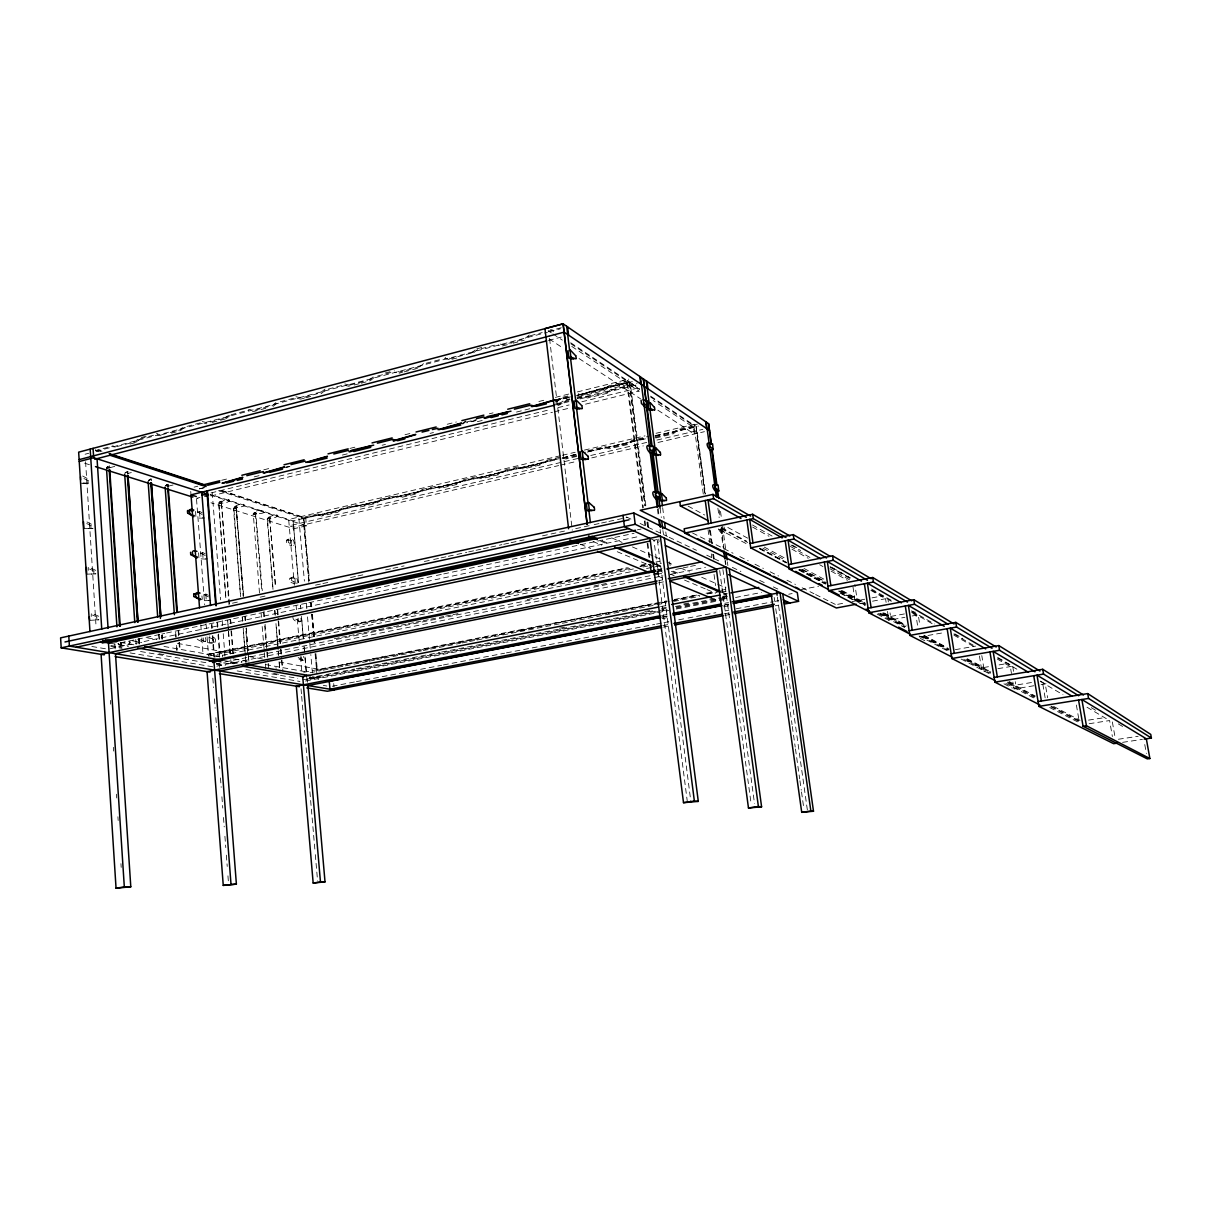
<?xml version="1.0" encoding="UTF-8"?>
<svg xmlns="http://www.w3.org/2000/svg" width="1212" height="1212" viewBox="0 0 1212 1212"><rect width="100%" height="100%" fill="white"/><g stroke="black" fill="none" stroke-linecap="round" stroke-linejoin="round"><path stroke-width="0.75" stroke-dasharray="5 3.75" d="M234.28 663.1L233.658 663.767L242.142 661.964M291.713 540.264C288.941 547.839 296.834 547.46 293.289 539.961C285.411 536.598 283.35 543.779 291.728 545.688M297.046 583.23C300.303 570.246 279.517 581.109 295.016 583.593M259.489 593.016L253.263 513.585C256.277 510.282 256.686 514.615 256.096 513.918C252.354 506.389 276.654 513.009 255.429 513.949L261.762 590.502M241.127 662.267L241.612 661.404M294.986 578.124L295.198 583.608M718.716 529.553C721.655 535.598 727.624 533.947 723.928 526.872M109.883 467.711L107.368 467.953C112.14 468.892 110.459 463.848 106.701 467.332L106.353 468.468L107.989 466.347M255.959 514.115L253.929 514.161L255.883 513.994L262.277 590.638M269.7 518.221L275.366 587.441M127.23 472.18L127.563 473.892L127.215 471.741L128.078 471.65L128.033 473.437M225.796 597.652L218.751 502.692L225.902 597.728M220.963 503.056C228.068 494.132 236.189 503.313 219.417 503.283L221.523 503.238L220.539 503.631L221.478 503.025L228.962 604.576M236.673 507.783C238.234 506.419 234.81 505.086 236.279 507.555C252.475 505.965 240.446 501.132 233.81 507.449L240.552 596.622M243.642 596.168L236.234 507.449L243.097 596.046M253.035 514.676L254.384 512.706M234.946 506.555L233.477 508.464L240.658 596.698M270.352 518.327C269.049 517.812 271.7 516.176 269.109 518.948C283.441 516.63 277.381 511.752 267.413 518.054L273.048 589.88L267.185 519.115L268.519 517.191M203.874 594.88L205.964 594.062L210.464 596.334M200.707 553.369L202.798 552.536L207.297 554.96M197.586 512.237L199.647 511.403L204.146 513.964M298.152 657.54L303.576 660.222L303.409 656.434M291.441 577.73L291.592 580.533L296.819 583.381M202.677 552.52L203.055 558.747L207.585 558.883M253.353 514.706L254.747 512.873M267.488 519.16L268.882 517.357M218.857 503.859L220.296 501.965M233.901 508.585L235.325 506.722M106.868 468.635L108.444 466.544M121.533 643.239C119.049 650.662 143.849 637.451 119.852 643.193C122.488 643.799 122.851 643.542 120.336 643.587L120.867 643.269M207.479 642.39C216.796 646.178 219.069 636.815 209.161 635.982M168.377 486.194L168.665 484.891M233.901 662.994L233.749 663.752M724.579 532.735L720.67 529.386M275.685 667.903L276.594 668.07M533.962 587.608L532.795 588.244L626.574 567.943M609.075 612.681L608 613.242L648.238 604.833M694.431 595.395L670.918 600.894M121.049 643.254L120.836 644.087L121.427 643.33M276.775 514.964L277.427 516.66M221.811 502.965L221.387 501.177L219.736 501.783M262.716 510.449L263.368 512.161M243.385 504.237L244.051 505.98M228.432 499.435L229.113 501.207M167.771 485.997L166.847 486.285C170.468 485.785 167.029 486.542 168.104 484.239M168.559 486.118L173.074 484.997M151.591 480.77L151.136 478.846L148.349 480.467M109.716 467.665L109.247 465.681M150.833 478.876L150.712 480.058M722.443 533.371L721.701 527.235M127.896 473.665L128.411 473.089L127.472 473.044M219.342 503.828L219.993 502.995M234.386 508.57L235.022 507.737M253.823 514.691L254.444 513.873M267.958 519.13L268.579 518.327M124.897 473.074L127.427 471.453M125.048 473.165L126.169 472.104M148.485 480.558L149.576 479.528M148.97 480.679L150 479.71M166.559 484.891L165.332 485.83L166.968 485.088M218.751 502.692L219.902 501.798M137.789 439.35L134.577 441.91L117.549 446.41L112.686 445.168M135.668 442.471L139.774 438.971M182.633 427.503L179.527 430.048L161.938 434.699L156.454 433.487M180.482 430.669L184.663 427.124M228.523 415.383L225.174 418.034M226.326 418.594L230.598 414.989M275.836 402.672L272.23 405.611L253.823 410.474L248.415 409.232M273.018 406.414L278.109 402.323L295.243 397.794L300.334 399.096M325.013 389.052L320.044 393.021L301.182 397.975L296.001 396.718M321.044 393.764L326.043 389.673L343.481 385.068L349.238 386.325M373.129 376.977L369.175 380.068M370.417 380.629L375.205 376.69L393.491 371.857L396.294 372.523M423.533 363.661L419.882 366.63M471.619 352.919L475.18 350.01M473.634 352.753L477.361 349.707L496.556 344.632L499.511 345.299M529.326 335.057L523.902 339.269L503.132 344.723L497.359 343.496M555.399 401.536L560.08 397.9L569.398 395.567M292.88 616.893C292.168 622.18 305.091 625.089 299.925 616.196M197.162 639.072C199.51 641.209 208.479 644.708 205.252 637.497M527.735 588.365L503.525 594.259L298.985 635.936M603.44 613.363L559.065 622.544M200.813 599.804L202.328 599.304L201.571 593.047M205.843 594.047L206.222 600.334L210.767 600.304M555.96 402.414L560.671 398.687L569.519 396.491M587.79 450.743L604.758 446.652L610.06 447.773L627.301 443.759L632.088 440.259L649.102 436.259M197.783 511.934L203.722 515.479M195.874 516.433L195.511 510.237M199.541 511.373L199.904 517.539L204.434 517.857M528.023 336.845L529.25 336.163M201.131 558.868L207.343 559.202M611.09 390.052L637.133 383.189M215.433 641.981L207.631 642.648M286.517 540.173L291.441 540.294M204.086 594.577L210.024 597.728M289.789 578.23L294.713 578.154M288.168 539.673L288.32 542.446L293.622 545.476M516.479 412.065L531.068 408.414M317.998 515.221L342.754 509.434M579.351 394.673L604.197 387.598L629.528 382.583L645.208 505.919M396.233 496.92L421.943 490.905M436.471 487.497L462.681 481.361M477.498 477.892L504.222 471.635M561.989 458.121L576.442 454M233.552 662.858L234.673 663.479L231.977 663.07L234.749 663.54M605.5 447.94L633.588 441.365M166.362 484.891L167.801 484.27M419.7 366.721L399.733 371.993L394.264 370.751M671.978 600.834L699.718 595.395M558.929 404.126L563.928 400.339L569.746 398.854M607.333 392.188L612.605 388.264L631.71 383.522L639.572 388.794M356.646 506.177L381.977 500.253M141.319 437.487L146.364 436.153M385.113 373.038L391.976 371.236M476.937 348.768L484.149 346.859M95.475 449.607L95.536 450.546L111.989 446.198L115.201 447.107M140.244 438.729L156.151 434.547L161.181 435.865M186.966 426.397L201.525 422.549L206.858 423.836M231.098 414.746L246.172 410.762M426.185 363.221L442.577 358.888M530.326 335.724L542.203 332.573M561.292 327.74L548.672 331.073L549.339 336.709M85.082 454.227L88.734 453.258M96.051 451.334L547.476 332.224M549.309 331.74L560.277 328.846M223.387 418.504L207.176 422.761L202.237 421.503M350.056 385.098L367.448 380.523M471.059 353.192L450.803 358.525L445.183 357.298M130.169 444.031L135.199 442.713M171.437 433.169L179.997 430.911M212.024 422.473L225.826 418.837M265.746 408.323L253.02 411.671L247.839 410.323M300.864 399.081L304.227 398.187M305.909 397.748L310.954 396.415M354.404 384.977L359.555 383.613M361.282 383.159L369.887 380.886M399.081 373.205L402.445 372.311M404.126 371.872L419.822 367.751M451.955 359.267L457.378 357.843M502.465 345.965L511.297 343.647M513.07 343.178L524.19 340.254M548.46 340.436L561.262 337.072M110.065 467.635L114.746 466.423M519.069 468.165L546.324 461.787M562.61 458.242L575.124 454.576M128.214 473.377L131.305 472.574M194.087 487.133L197.814 486.194M221.66 480.27L228.992 478.452M263.837 469.801L269.337 468.438M350.01 448.395L357.343 446.577M405.02 434.729L412.368 432.911M447.198 424.261L456.363 421.973M489.375 413.777L493.042 412.868M538.885 401.49L546.218 399.657M555.384 397.385L570.064 393.733M577.397 391.915L628.74 379.159M578.351 394.309L583.805 395.582L604.53 390.461L609.409 386.613L628.104 381.977L627.983 381.038L608.803 385.81L603.5 389.749L584.396 394.461L578.533 393.309M466.378 422.049L476.513 419.534M475.71 420.337L467.362 422.549M570.504 396.869L555.732 399.657M204.237 487.648L197.617 489.284L204.343 487.678M289.365 466.575L285.699 467.484L289.456 466.605M555.308 400.717L569.988 397.082L555.399 400.763M632.346 381.644L577.321 395.263L632.422 381.689M476.149 420.564L466.832 422.821M569.064 397.551L555.535 400.036M576.382 395.748L603.667 388.067L629.528 382.583M254.217 476.861L261.186 475.134M342.36 455.061L347.799 453.712M382.128 445.228L385.477 444.41M430.063 433.381L433.472 432.532M477.361 421.685L482.588 420.397M577.018 397.051L582.851 395.657L588.517 396.824M569.973 399.733C564.156 399.354 561.671 405.808 556.02 405.778M577.018 398.006L582.29 396.688L587.714 397.975L608.485 392.991M555.278 404.05L569.958 400.43M577.291 398.627L635.997 384.128M555.581 404.944L569.125 401.596M580.124 398.884L637.027 384.855M211.024 492.936L550.763 409.459M558.02 407.611L569.125 404.944M581.896 401.748L638.875 387.795M199.935 497.45L196.571 498.283L200.177 499.405M210.918 495.981L552.475 412.262M554.308 411.807L570.837 407.762M585.532 404.157L638.785 391.112M129.366 641.481L129.502 643.587M560.52 455.697L288.668 519.493L294.349 585.245M562.353 455.273L575.215 452.258M584.396 450.091L645.011 435.865M656.025 433.29L694.612 424.23M703.278 494.057L694.006 424.912L697.506 424.094M222.054 490.996L302.864 517.418L317.68 513.949L322.256 515.085L337.163 511.6L341.39 508.404L356.237 504.904L360.903 506.04L376.25 502.465L380.553 499.223L395.688 495.663L400.46 496.784L416.095 493.148L420.473 489.86L435.896 486.239L440.759 487.36L456.712 483.649L461.151 480.331L476.877 476.634L481.861 477.755L498.102 473.968L502.632 470.604L518.675 466.832L523.751 467.953L540.325 464.09L544.93 460.696L561.292 456.848M655.707 437.986L673.069 433.926L677.553 430.472L694.749 426.442L694.643 425.594L676.978 429.745L672.115 433.275L654.707 437.35M655.51 435.487L678.553 430.836M218.524 490.663L302.924 518.206L317.362 514.827L321.604 516.039L337.709 512.282L341.935 509.07L355.828 505.813L360.403 506.98L376.826 503.147L381.113 499.905L395.521 496.511L400.036 497.708L416.67 493.829L421.049 490.557L435.729 487.103L440.259 488.33L457.56 484.285L461.757 481.012L476.71 477.498L481.437 478.695L498.98 474.604L503.253 471.301L518.236 467.771L523.22 468.938L540.946 464.802L545.461 461.408L557.641 458.545M588.623 451.303L604.591 447.561L609.515 448.773L627.967 444.471L632.634 440.986L645.314 438.017M654.919 435.896L696.067 427.018L705.111 494.42M576.23 454.667L293.137 520.933L210.221 494.344M587.259 452.076L646.269 438.396M655.283 436.153L698.46 426.048M308.999 580.442L303.545 518.615L557.217 459.5M645.435 438.85L584.017 452.53M576.685 455.591L566.474 457.969L561.777 456.833M576.791 456.424L565.943 458.954L562.732 458.136M577.851 458.484L289.214 525.781L293.683 527.19L558.641 465.575M590.729 455.485L647.723 442.198M656.919 440.062L702.869 429.351M560.474 465.15L577.033 461.302M591.759 457.878L643.284 445.895M657.995 442.471L704.445 431.669M221.872 490.527L305.742 517.978L306.439 525.811L293.819 528.75L210.979 502.783M232.462 603.182L237.991 601.97M260.141 597.168L265.67 595.971M315.499 585.138L321.044 583.942M322.892 583.533L328.422 582.336M350.571 577.533L356.101 576.321M357.949 575.927L363.494 574.715M385.628 569.913L391.173 568.716M393.021 568.307L404.081 565.898M424.382 561.489L431.775 559.899M433.623 559.49L439.153 558.293M441.001 557.884L446.531 556.687M448.379 556.293L466.832 552.278M468.68 551.884L474.21 550.672M476.058 550.278L481.603 549.066M483.452 548.672L488.981 547.476M490.83 547.067L501.904 544.658M503.753 544.264L509.282 543.067M511.131 542.658L524.054 539.855M542.506 535.84L564.64 531.038M575.715 528.629L592.335 525.023M594.183 524.629L599.713 523.417M601.561 523.023L607.091 521.811M608.939 521.418L627.392 517.403M637.391 529.826L641.087 529.038M120.397 642.875L164.741 633.406M166.589 633.012L207.237 624.347M209.085 623.953L214.63 622.771M216.478 622.377L257.126 613.711M258.974 613.317L299.622 604.652M301.47 604.258L307.015 603.076M308.863 602.682L342.132 595.592M343.981 595.198L349.51 594.016M351.359 593.622L356.904 592.426M358.752 592.032L392.021 584.942M393.87 584.548L399.415 583.366M401.248 582.972L434.517 575.882M436.365 575.488L441.91 574.306M443.759 573.912L634.073 533.325M109.822 648.799L639.8 536.28M657.404 539.507L653.935 540.234L687.492 803.011M206.797 654.419L628.255 567.716M641.193 565.05L646.738 563.898M655.98 562.004L659.676 561.247M208.343 654.374L222.099 651.541L222.614 656.874M208.449 654.389L222.205 651.556M639.981 566.216L650.465 564.065M261.686 643.936L219.387 652.662L298.834 635.755M640.163 566.398L650.799 564.216M208.479 656.131L635.588 568.519M642.981 567.004L661.404 563.186M213.918 657.101L637.27 570.428M646.511 568.534L661.298 565.504M656.98 569.837L662.54 568.701M658.283 570.019L661.691 569.322M656.722 571.125L662.282 569.988M656.843 572.094L662.888 570.897M334.285 638.769L339.86 637.633M341.708 637.27L347.268 636.133M349.132 635.755L354.692 634.618M356.555 634.24L362.115 633.118M363.979 632.74L369.539 631.603M371.402 631.225L376.962 630.104M378.826 629.725L384.386 628.589M386.234 628.21L391.809 627.089M393.658 626.71L399.233 625.574M401.081 625.195L406.656 624.074M408.505 623.695L414.08 622.559M415.928 622.18L421.488 621.044M423.352 620.68L428.912 619.544M430.775 619.165L443.759 616.529M445.622 616.15L451.182 615.014M453.046 614.635L458.606 613.514M527.265 599.561L532.825 598.425M594.062 585.987L599.622 584.851M601.47 584.487L607.045 583.351M653.435 573.927L662.706 572.034M675.69 569.398L681.265 568.276M683.113 567.898L688.689 566.761M690.537 566.383L696.112 565.246M653.919 574.518L662.388 572.791M216.297 663.752L654.889 574.761M656.737 574.382L662.297 573.261M216.857 666.13L662.934 575.882M670.327 574.382L705.49 567.277M658.98 580.593L662.676 579.851M658.616 582.836L664.176 581.73M303.576 660.222L301.667 660.388L296.395 657.752M303.757 672.312L667.1 600.91M674.508 599.455L696.748 595.077M706.02 593.259L711.58 592.168M720.852 590.35L726.412 589.244M351.056 663.222L316.923 670.387L315.605 655.404M559.065 622.362L521.402 630.407M667.206 601.622L559.232 622.513M707.293 593.744L717.883 591.668M316.923 670.387L351.541 663.146M521.751 630.346L559.232 622.332M659.449 603.318L648.178 605.03M661.176 602.985L669.797 601.288M707.429 593.91L718.171 591.789M310.105 672.736L321.225 670.554M323.089 670.191L328.649 669.1M330.512 668.736L336.072 667.645M337.921 667.282L343.496 666.191M345.344 665.827L367.6 661.464M369.463 661.101L375.023 660.01M376.887 659.646L382.447 658.555M384.295 658.192L421.397 650.905M423.261 650.541L428.821 649.45M430.669 649.087L460.363 643.269M462.211 642.905L467.771 641.815M469.635 641.451L475.195 640.36M477.043 639.997L560.52 623.635M562.383 623.271L655.131 605.076M656.98 604.712L666.252 602.894M673.675 601.44L699.642 596.349M720.807 592.198L727.715 590.835M660.525 606.651L666.085 605.561M723.564 594.334L727.261 593.607M559.429 628.195L564.989 627.104M644.723 611.545L650.283 610.469M661.419 608.288L666.979 607.212M683.659 603.955L689.234 602.864M722.61 596.349L726.321 595.637M309.363 677.826L315.453 676.629M317.317 676.281L354.419 669.039M356.283 668.676L393.385 661.449M395.248 661.085L439.774 652.404M441.622 652.041L655.01 610.454M662.434 609.015L666.145 608.288M675.417 606.485L719.958 597.804M721.807 597.44L727.367 596.349M722.655 597.637L728.018 596.592M306.878 679.129L667.039 609M676.326 607.197L726.458 597.44M667.161 609.878L306.954 679.932L304.848 655.616L306.666 676.205M676.447 608.076L726.942 598.243M723.261 598.986L726.821 598.289M305.5 681.068L668.827 610.469M676.235 609.03L726.291 599.304M735.548 597.501L761.5 592.456M661.661 615.499L667.236 614.423M724.776 603.288L728.488 602.576M800.602 589.683L818.645 586.199M661.691 617.014L667.267 615.938M724.821 604.818L728.548 604.106M662.54 617.09L668.115 616.014M723.806 605.273L729.382 604.197M662.04 618.65L667.963 617.499M723.7 606.757L729.276 605.682M788.724 594.228L792.148 593.562M332.3 686.25L354.54 681.977M356.389 681.629L410.126 671.327M411.974 670.963L441.622 665.282M443.471 664.933L473.119 659.252M474.968 658.889L504.616 653.207M506.464 652.844L654.677 624.422M656.525 624.074L662.085 622.998M663.949 622.65L669.509 621.589M678.765 619.802L686.174 618.393M688.022 618.029L715.822 612.696M725.079 610.924L728.791 610.212M736.199 608.788L773.256 601.682M775.104 601.334L778.816 600.622M662.797 625.589L670.221 624.165M724.14 613.863L729.73 612.802M663.494 627.119L669.069 626.043M724.867 615.408L730.442 614.332M775.089 605.818L778.801 605.106M393.582 617.075L632.482 567.958M837.689 604.318L844.916 602.955M852.142 601.591L864.792 599.213M872.019 597.849L882.866 595.804M859.869 603.561L865.292 602.546M872.534 601.197L887.805 598.319L888.351 601.955M904.41 613.923L888.335 616.878L881.669 613.348M911.56 612.621L915.136 611.954M877.2 614.151L888.851 620.256L904.94 617.302M912.091 615.999L918.257 614.863L919.969 625.877M919.363 637.012L944.769 632.482M955.374 649.647L975.615 646.117M988.477 666.706L981.387 667.903L964.722 659.131M999.127 664.903L1008.005 663.388M983.72 671.084L990.825 669.872M997.931 668.676L1012.141 666.282M1031.473 682.523L1013.444 685.492L1006.824 682.008M1033.866 685.75L1014.035 688.992L1012.884 682.053M1041.078 684.568L1046.486 683.674M261.853 644.133L393.476 616.863M521.736 630.179L478.967 638.739M1088.527 720.125L1105.253 717.519M1089.149 723.715L1109.601 720.549L1112.374 736.517M391.385 655.313L351.162 663.373M1118.388 739.259L1138.159 736.29M1122.615 742.35L1142.401 739.381M356.389 662.797L478.937 638.557M521.387 630.225L391.461 655.48M286.35 466.984L289.91 466.62M302.106 660.373L301.455 656.783M213.706 639.391L207.191 636.603M203.828 641.799L203.161 637.876M118.655 644.284L118.049 643.617L120.276 645.254M97.096 616.923L90.718 614.363M94.172 571.049L87.809 568.292M91.264 525.629L86.385 523.433M88.4 480.679L83.522 478.346M89.673 620.377L98.884 619.771L96.763 619.983M204.464 600.682L210.509 600.546M349.677 385.143L344.541 383.886M86.764 574.17L95.945 573.821L88.824 574.261M83.886 528.462L93.036 528.356L85.931 528.614M204.192 518.251L198.435 518.039M81.022 483.209L88.718 483.709L83.083 483.421M83.128 482.921L90.158 483.346M205.267 641.633L199.132 638.875M300.137 621.635L294.774 618.605M91.854 646.481L106.186 648.89M130.123 652.92L213.16 666.873M237.158 670.918L299.94 681.477M323.286 685.401L326.876 686.007M110.837 645.496L121.942 647.39M158.969 653.753L164.529 654.692M216.342 663.585L225.583 665.176M273.624 673.417L279.169 674.372M110.837 646.435L122.109 648.359M140.516 651.511L207.57 662.964M216.403 664.464L222.447 665.494M245.975 669.524L297.758 678.356M302.47 679.174L309.893 680.432M198.904 557.747L198.526 551.415M110.065 643.224L128.457 646.405M223.553 662.888L231.022 664.191M309.333 677.75L318.65 679.371M120.336 642.436L135.244 645.042M222.887 660.419L237.81 663.04M316.105 676.781L319.832 677.432L319.407 672.569M317.256 677.932L312.802 677.16L310.817 654.556M132.562 640.845L141.804 642.496M163.984 646.45L219.523 656.359M234.28 658.995L247.203 661.313M265.655 664.6L306.257 671.842M147.622 637.891L156.939 639.603M177.422 643.36L233.174 653.571M262.428 658.934L247.809 656.253L245.672 627.952M278.896 661.949L319.12 669.312M444.395 358.404L450.152 359.752M236.022 507.707L243.567 596.062M269.594 518.312L275.881 587.578M209.646 642.451L208.873 636.345M84.658 463.211L90.067 464.908M210.04 494.966L306.439 525.811M95.536 450.546L99.096 451.697M98.43 450.106L102.005 451.273M97.263 450.182L100.823 451.349M580.351 544.264L590.683 548.506M657.934 576.17L663.1 578.291M711.383 598.137L716.55 600.273M593.107 541.537L601.728 545.173M617.241 551.718L662.131 570.655M670.751 574.291L674.205 575.745M684.553 580.109L705.263 588.85M706.975 589.577L715.61 593.213M600.652 541.113L607.682 544.112M655.874 564.686L662.919 567.686M671.418 571.322L678.417 574.306M723.473 593.532L726.988 595.031M118.412 644.632L121.836 645.193L121.367 643.178M602.243 540.794L609.151 543.749M655.753 563.701L662.646 566.655M673.024 571.094L679.977 574.064M721.61 591.895L726.821 594.122M611.757 537.886L622.104 542.415M632.452 546.945L653.147 556.005M654.874 556.762L660.055 559.02M667.024 562.08L673.948 565.11M680.886 568.14L689.567 571.943M701.703 577.26L725.973 587.881M98.672 616.272L91.354 613.014L91.203 616.514M649.874 538.355L658.555 542.37M626.437 516.948L631.558 519.387M640.103 523.463L667.433 536.477M669.145 537.295L696.476 550.309M706.732 555.187L718.686 560.883M732.351 567.383L740.896 571.458M759.682 580.396L766.514 583.654M773.347 586.911L778.468 589.35M95.733 570.367L88.309 566.852L88.279 570.322M692.582 533.007L733.048 553.248M739.79 556.611L748.213 560.823M754.955 564.201L763.393 568.413M770.135 571.791L778.558 576.003M786.982 580.215L795.42 584.426M802.162 587.805L813.964 593.698M815.646 594.547L829.129 601.288M830.826 602.137L835.871 604.667M87.006 521.948L92.824 524.932M1003.945 683.81L1012.353 688.128M1049.728 707.55L1079.695 722.958M1005.808 683.477L1034.184 698.203M1050.865 706.854L1079.241 721.564L1075.908 702.263M920.347 638.421L925.362 641.027M961.146 659.055L991.113 674.69M1007.763 683.386L1034.412 697.294M1051.243 706.187L1080.892 721.655M1007.263 682.098L1035.381 696.87M1053.576 706.414L1080.043 720.307M919.09 635.982L948.89 651.617M963.782 659.434L990.265 673.327M965.873 659.389L990.658 672.478M1008.823 682.068L1035.26 696.006M718.368 528.947L748.38 544.764M840.067 593.122L855.081 601.046L852.672 584.881M878.064 613.499L904.728 627.528M921.393 636.315L948.057 650.359M923.923 636.421L948.996 649.693M967.373 659.434L990.765 671.827M1009.157 681.553L1015.838 685.098L1015.262 681.659M841.264 593.229L864.641 605.591M879.685 613.53L904.743 626.786M923.12 636.497L948.178 649.738M721.746 527.902L746.562 541.113M759.803 548.157L786.285 562.247M799.526 569.292L826.008 583.381M882.684 613.817L905.879 626.149M924.105 635.83L948.951 649.026M967.176 658.707L983.735 667.509L981.796 655.601M760.106 548.778L786.755 562.929M800.072 570.004L825.054 583.275M840.037 591.229L865.02 604.5M721.125 528.356L747.683 542.461M759.318 548.627L785.891 562.732M799.162 569.776L825.736 583.881M839.022 590.926L857.293 600.622L854.869 584.472M798.602 569.898L825.327 584.063M838.674 591.138L865.398 605.288M880.427 613.257L905.485 626.528M801.465 569.337L826.387 582.639M841.34 590.623L864.611 603.046M882.897 612.802L906.167 625.225M840.825 590.911L865.747 604.182M884.033 613.923L905.637 625.422M923.923 635.164L947.178 647.556M762.909 548.203L784.467 559.732M802.708 569.488L824.266 581.002M842.491 590.759L865.716 603.167M883.957 612.924L890.578 616.469L890.032 612.848M200.844 553.187L206.858 556.414M688.083 506.101L704.642 515.009M727.821 527.478L747.698 538.158M764.257 547.067L784.134 557.762M803.995 568.443L823.872 579.139M82.689 476.013L89.946 479.952M752.667 527.114L769.014 536.28M791.906 549.142L808.252 558.308M819.691 564.731L822.963 566.58M831.144 571.155L847.491 580.336M752.5 524.993L772.256 536.158M790.375 546.4L810.146 557.55M829.902 568.716L849.657 579.881M790.921 544.991L800.708 550.551M830.084 567.231L849.657 578.351M870.867 590.411L885.563 598.743L886.108 602.379M832.599 567.792L850.582 578.033M871.837 590.138L891.456 601.319M912.712 613.423L915.984 615.287L917.984 628.119M792.512 545.188L799.041 548.915M830.068 566.565L849.657 577.715M871.549 589.032L892.986 601.273M912.591 612.484L933.831 624.635M911.591 610.878L934.391 623.968M953.92 635.179L975.084 647.329M911.742 611.136L918.257 614.863M953.768 633.967L976.387 647.011M997.385 659.131L1010.323 666.585L1011.459 673.463M954.798 633.8L962.889 638.482M997.431 657.904L1020.125 671.084M998.021 657.646L1012.702 666.191L1013.55 671.342M1040.229 681.371L1062.939 694.673M1040.426 681.038L1045.244 683.871L1047.607 697.779M1086.967 707.202L1109.556 720.564M1091.27 707.672L1097.648 711.489M1118.328 723.897L1124.706 727.73M549.157 338.981L563.307 348.238M579.033 358.54L640.497 398.793M657.904 410.201L694.294 434.032L693.385 427.245L653.177 400.521M548.188 330.755L551.324 332.845M552.899 333.891L562.338 340.148M571.776 346.42L639.269 391.279M696.067 427.018L704.808 494.254M570.822 343.753L628.104 381.977M639.694 389.703L631.71 383.522M650.708 397.051L694.749 426.442M694.006 424.912L696.445 426.548L705.445 493.572M550.581 329.3L553.672 331.376M570.7 342.754L627.983 381.038M650.586 396.142L694.643 425.594M167.938 485.936L167.665 485.512M269.852 518.16L269.67 517.766M236.052 507.161L236.295 507.54M118.064 643.799L118.579 644.799M255.535 513.297L256.399 513.6L255.459 512.812M298.5 621.832L298.122 618.256M1144.764 744.562L1146.37 753.516M1112.358 721.943L1114.858 736.138M1042.835 684.28L1045.183 698.157M979.447 656.01L981.947 671.372M887.502 611.439L888.851 620.256M777.392 597.046L807.616 811.782M774.195 597.455L774.726 601.197M775.771 608.682L778.407 627.392M778.665 629.255L781.558 649.829M781.816 651.692L786.027 681.629M786.285 683.492L787.603 692.855M787.861 694.718L792.057 724.64M792.33 726.518L795.208 747.092M795.481 748.955L799.678 778.892M799.935 780.755L801.253 790.103M801.511 791.981L803.874 808.813M720.519 511.403L721.534 518.872M722.549 526.341L725.852 550.596M727.367 561.792L727.882 565.534M717.898 508.207L719.155 517.585M720.685 528.811L723.216 547.551M724.988 560.656L725.503 564.398M722.913 569.519L754.531 803.647M719.701 570.564L751.213 804.51M710.444 530.795L712.202 543.824M713.686 555.005L714.186 558.717M709.884 530.008L711.641 543.112M713.156 554.338L713.898 559.959M709.581 529.841L711.338 542.961M712.853 554.202L713.353 557.944M708.035 529.553L709.777 542.628M711.277 553.839L711.777 557.581M714.035 574.397L715.534 585.608M662.661 507.692L664.1 518.872M665.797 531.932L666.267 535.659M669.645 561.762L670.13 565.489M660.116 508.131L661.313 517.479M662.888 530.538L663.494 534.325M657.449 509.07L658.404 516.509M660.085 529.538L660.555 533.265M658.752 539.082L659.086 541.673M657.389 540.234L690.916 802.026M645.829 505.419L630.149 382.219L627.18 380.235L643.36 507.676M647.965 522.22L648.693 527.826M647.238 521.978L647.95 527.599M629.164 382.341L644.845 505.737M646.981 522.569L647.466 526.311M645.026 520.796L645.738 526.432M647.89 543.294L648.829 550.793M649.071 552.672L649.783 558.293M650.738 565.792L651.45 571.413M626.816 383.007L642.678 507.995M644.329 521.054L644.814 524.796M647.178 543.446L649.071 558.368M649.98 565.519L650.768 571.746M719.216 509.979L720.14 517.479M721.292 526.856L724.049 549.354M725.443 560.611L725.897 564.368M549.566 338.587L572.276 530.22M658.222 508.525L659.086 516.039M333.709 683.553L333.997 686.734M304 518.751L309.439 580.563M311.423 603.046L311.757 606.788M312.408 614.287L314.893 642.375M315.877 653.616L317.362 670.478M310.984 602.94L311.302 606.682M311.969 614.181L314.453 642.284M308.833 582.321L303.227 518.569L298.788 517.13L304.394 581.139M310.651 602.94L310.984 606.682M311.635 614.181L314.12 642.315M315.105 653.556L316.923 674.175M302.864 517.418L302.924 518.206M306.363 603.727L306.863 609.378M307.53 616.908L309.666 641.39M309.833 643.269L310.651 652.677M304.06 646.269L304.712 653.753L304.03 646.269M307.378 679.023L307.666 682.295M296.137 605.909L296.47 609.666M297.273 619.059L299.546 645.36M300.515 656.631L301.818 671.66M301.03 688.81L301.515 694.461M301.682 696.355L302.97 711.429M303.136 713.307L304.439 728.382M304.591 730.275L308.984 781.149M309.136 783.043L315.15 852.763M315.317 854.642L317.589 881.033M277.715 609.863L278.563 619.287M278.654 621.044L280.911 647.253M281.002 649.026L281.866 658.434M281.957 660.222L282.957 671.493M277.26 609.833L278.048 619.165M278.199 621.029L280.396 647.147M280.563 649.011L281.351 658.343M281.502 660.207L282.123 667.676M274.851 610.469L275.169 614.196M278.139 649.617L275.957 623.513L278.048 649.556M278.305 651.48L278.608 655.207M279.245 662.661L280.017 671.978M274.776 610.393L275.23 615.984M278.215 651.42L278.518 655.147M279.154 662.6L279.624 668.191M263.989 611.166L264.443 616.756M265.064 624.225L267.216 650.344M267.307 652.132L268.155 661.555M268.231 663.328L268.761 669.009M263.61 612.908L263.913 616.635M264.686 625.983L266.701 650.253M266.852 652.117L267.625 661.449M261.095 613.469L261.489 617.272M262.171 626.528L264.261 650.844M264.322 652.647L265.186 662.04M265.337 663.903L265.792 669.509M245.612 620.559L245.309 616.817L245.536 620.468M246.218 628.074L248.324 654.344M248.475 656.222L249.081 663.721M246.142 627.967L249.005 663.631M244.763 616.696L245.066 620.453M242.309 617.332L242.612 621.089M242.203 617.272L242.506 621.014M221.432 503.101L229.522 604.712M230.628 619.635L231.007 623.498M231.507 630.907L233.371 653.556M230.144 619.62L230.447 623.377M231.037 630.891L233.249 659.101M228.553 631.528L230.628 657.828M230.765 659.707L231.068 663.464L230.659 659.646M228.447 631.467L230.522 657.768M212.236 492.572L220.584 599.819M222.205 620.514L222.644 626.165M223.22 633.679L224.977 656.268M217.584 622.65L217.887 626.407M218.463 633.937L219.917 652.753M217.054 622.544L217.524 627.331M218.008 634.785L219.736 657.222M219.387 663.918L219.66 667.448M213.357 639.663L213.539 641.981M211.948 624.347L212.236 628.104M212.812 635.618L214.388 656.283M211.433 624.725L211.721 628.467M212.297 635.982L213.873 656.631M212.842 678.159L213.57 687.568M214.418 698.854L215.145 708.278M215.857 717.686L216.584 727.109M217.448 738.396L218.16 747.819M218.887 757.227L219.751 768.514M220.463 777.937L221.19 787.346M221.902 796.769L222.766 808.056M223.478 817.464L224.205 826.887M224.917 836.295L225.78 847.597M226.356 855.127L227.22 866.428M227.947 875.837L228.371 881.488M196.526 499.162L204.676 604.773M205.995 623.604L206.54 629.286M207.055 636.785L208.555 655.677M190.738 491.436L190.996 494.86M200.813 624.816L201.237 630.437M201.798 637.921L203.071 654.798M178.679 630.922L179.058 634.785M179.497 642.193L180.149 649.799M178.164 630.907L178.846 640.3M178.982 642.178L179.527 649.693M176.028 637.209L175.619 631.573L175.907 637.133M176.982 650.344L176.573 644.708L176.861 650.283M162.12 633.618L162.514 639.269M162.135 635.391L162.408 639.163M161.62 635.376L161.878 639.148M158.908 634.179L159.302 639.815M158.787 634.103L159.181 639.754M139.198 638.921L139.577 644.557M139.077 638.83L139.456 644.466M138.532 638.815L138.925 644.451M135.789 639.421L136.305 646.935M114.852 644.057L115.17 648.875M110.398 700.415L110.64 704.172M113.428 747.319L113.67 751.076M116.473 794.224L116.716 797.981M117.928 816.736L118.17 820.494M120.958 863.641L121.2 867.383M88.022 480.982L88.173 483.452M90.885 525.917L91.051 528.417M93.794 571.337L93.945 573.867M96.718 617.226L96.884 619.771M85.567 461.742L96.096 627.18M270.018 518.418L268.079 518.63L270.079 518.584M236.537 507.979L234.477 508.025L236.461 507.858M298.485 582.654L293.092 520.918L298.5 582.669M300.788 608.848L300.455 605.106L300.773 608.848M303.394 638.785L301.44 616.332L303.379 638.785M245.324 654.844L243.218 628.589L245.218 654.783M246.218 666.1L245.46 656.722L246.127 666.039M228.401 629.649L227.674 620.256L228.31 629.589"/><path stroke-width="1.5" d="M570.913 357.328L570.049 350.147M576.973 407.611L576.109 400.354M583.123 458.484L582.23 451.137M589.335 509.964L588.441 502.525M650.556 409.065L649.723 402.596M656.404 454.379L655.571 447.834M662.328 500.162L661.479 493.557M641.087 400.202L641.436 403.52L645.92 407.656M647.95 407.368L647.329 400.702L643.042 399.869M648.147 407.262L643.42 402.854M653.813 452.849L653.192 446.122L648.92 445.562M654.01 452.743L649.299 448.591M718.716 491.057L718.095 485.012L714.61 484.664M713.095 449.682L712.611 443.895L708.99 443.122M659.737 498.799L659.116 492.027L654.844 491.754M659.949 498.708L655.237 494.799M83.507 521.796L83.855 528.447M713.292 449.591L709.353 445.834M718.913 490.966L714.989 487.406M586.35 502.874L587.214 510.752L592.077 510.676M462.696 423.7L465.499 421.458M574.049 400.778L574.882 408.459L579.775 409.095M246.793 475.68L263.428 471.559M568.004 350.601L568.822 358.207L573.73 359.191M86.385 567.458L86.673 574.124M187.648 510.494L193.39 510.767M187.86 513.206L193.844 516.66M190.966 554.732L196.965 557.99M89.718 620.256L89.264 617.014M575.518 355.586L570.397 350.132M575.912 358.843L571.261 357.298M222.008 483.164L242.658 477.24M305.742 462.423L327.407 456.242M306.909 462.408L327.361 456.56M193.905 593.895L198.192 593.774M194.102 596.652L200.116 599.713M348.95 451.728L352.237 450.046L373.72 445.137M581.578 405.49L576.457 400.324M581.972 408.792L577.336 407.58M393.067 440.804L415.534 434.366M439.305 429.639L461.302 423.382M484.179 418.246L487.921 416.413L510.994 411.171M654.162 407.156L650.223 402.611M654.541 410.095L650.874 409.035M531.235 406.596L555.172 399.748M532.416 406.596L554.96 400.127M587.699 455.97L582.593 451.106M588.108 459.303L583.487 458.454M659.995 452.167L655.889 447.819M660.388 455.136L656.737 454.348M593.895 507.04L588.805 502.495M594.304 510.419L589.699 509.919M665.888 497.632L661.797 493.526M666.282 500.632L662.646 500.132M349.859 451.818L371.054 445.743M438.017 429.669L461.424 423.033M222.781 483.285L242.658 477.558M263.186 472.968L284.593 466.847M264.216 473.028L284.578 467.165M393.794 440.941L415.701 434.684M484.891 418.398L507.904 411.838M711.383 444.213L708.596 423.685L563.05 323.801L544.945 328.603L568.595 528.75M79.128 459.651L564.141 332.149L709.52 430.487M79.25 461.514L93.672 457.727L208.161 494.36M94.703 459.272L546.627 340.905M201.48 485.285L219.826 480.74M241.824 475.271L260.171 470.71M284.002 464.787L304.167 459.787M328.013 453.864L348.177 448.849M372.023 442.925L392.188 437.926M416.034 432.002L436.199 426.988M461.863 420.609L483.876 415.14M507.707 409.232L529.72 403.763M207.646 485.285L219.826 482.27M290.956 464.62L305.227 461.09M333.8 454L348.389 450.379M377.386 443.198L392.461 439.456M422.079 432.108L428.912 430.411M432.336 429.563L437.986 428.275M476.483 418.61L483.997 416.867M514.403 409.217L530.674 405.187L536.204 406.384L546.476 403.854M226.599 482.997L233.689 481.24M237.234 480.376L242.536 479.058M269.928 472.286L282.578 469.15M327.104 458.136L310.014 462.257M353.768 451.531L370.736 447.349M397.96 440.607L404.899 438.895M460.818 425.048L442.607 429.442M491.057 417.579L498.299 415.777M501.904 414.883L507.328 413.55M554.429 405.232L190.996 494.86L196.344 496.541M201.843 495.193L207.464 493.86M204.889 496.178L208.358 495.39M750.637 516.13L713.035 494.39L640.209 510.282L689.173 534.522M784.391 604.046L798.557 601.349L797.299 592.577L633.785 512.979L60.6 637.86L61.191 647.844L104.277 654.874M679.811 501.647L680.356 505.904L713.61 498.677L746.289 517.357M64.993 641.966L629.104 519.797M61.191 647.844L635.209 524.296L798.557 601.349M76.204 647.208L628.801 528.629M573.609 541.491L592.183 537.507M102.217 643.027L593.062 537.886M635.542 530.22L108.474 642.951L124.321 886.942L116.049 888.199L101.081 654.344L660.328 536.143L694.37 801.041L698.294 801.39L664.343 538.037M789.845 535.977L752.667 514.282L684.159 528.796L684.719 533.083L836.371 607.985L856.263 604.243M684.719 533.083L753.273 518.615L785.967 537.477M650.238 541.006L115.488 653.707L130.79 886.79L116.049 888.199M750.107 543.476L793.254 534.598L830.356 556.459M746.865 519.978L750.713 547.839L793.89 539.007L826.523 558.005M209.161 661.161L655.131 570.216M654.859 570.716L651.45 571.413L654.389 572.625M212.645 661.57L655.874 571.2M666.964 568.943L702.112 561.777M212.464 662.51L215.903 661.813M218.266 661.328L221.978 660.57M657.131 580.972L207.055 671.63L223.25 885.396L236.385 884.109L219.933 670.993L656.768 583.214M668.236 578.73L725.973 567.11L758.394 806.525L761.59 806.798L729.245 568.655M669.721 580.609L715.989 571.307M788.588 564.595L832.568 555.823L871.201 578.745M785.194 540.779L789.209 569.004L833.22 560.292L867.459 580.321M658.677 607.015L302.712 676.614L320.468 881.988L325.013 881.866L307.939 685.568L660.692 617.453M671.645 604.485L719.852 595.062M730.972 592.88L758.788 587.441M659.813 615.863L296.319 686.189L313.166 883.033L325.013 881.866M672.796 613.348L721.064 604.015M732.199 601.849L780.028 592.607L810.858 811.01L813.494 811.237L782.755 593.88M659.828 617.378L329.27 681.22L329.982 689.204L660.934 625.953M672.827 614.863L721.11 605.53M735.972 602.667L771.256 595.85M673.69 614.938L721.958 605.621M733.093 603.47L772.089 595.94M827.887 586.169L872.746 577.518L911.727 600.819M824.357 562.05L828.553 590.653L873.428 582.033L907.5 602.106M673.948 623.453L722.291 614.211M733.442 612.09L774.347 604.273M783.634 602.485L787.361 601.773M661.631 627.468L327.346 691.249L306.863 687.901M674.645 624.983L723.003 615.757M734.169 613.62L773.226 606.182M868.065 608.227L913.818 599.698L954.071 623.983M864.383 583.775L868.762 612.772L914.53 604.273L948.299 624.332M909.151 630.77L955.813 622.377L996.188 647.026M905.303 605.985L909.864 635.376L956.571 627.028L992.037 648.284M951.162 653.844L998.779 645.572L1039.926 671.054M947.148 628.71L951.905 658.51L999.552 650.283L1034.972 671.781M994.128 677.432L1042.729 669.297L1083.483 695.021M989.946 651.935L994.9 682.159L1043.547 674.084L1078.695 695.764M1038.078 701.566L1087.709 693.597L1150.749 734.396L1151.4 738.047L1144.204 739.123M1033.73 675.705L1038.896 706.369L1088.558 698.445L1151.4 738.047M1078.544 700.036L1083.073 726.261L1086.422 725.746L1149.87 758.53L1146.325 738.805L1081.877 699.506L1086.422 725.746M623.029 515.327L624.422 526.614L650.026 538.431L683.507 802.677L694.37 801.041M698.294 801.39L683.507 802.677M1117.222 743.153L1113.631 743.683L1038.896 706.369M223.25 885.396L236.385 884.109M716.383 569.034L748.471 807.98L758.394 806.525M761.59 806.798L748.471 807.98M1149.87 758.53L1147.34 758.894L1083.073 726.261M313.166 883.033L320.468 881.988M728.533 574.639L771.196 594.319L801.723 812.328L810.858 811.01M813.494 811.237L801.723 812.328M200.101 593.122C192.905 590.244 195.041 599.728 200.541 598.758M124.321 886.942L130.79 886.79M196.95 551.384C189.602 548.021 192.041 557.959 197.374 556.959M193.814 510.04C186.512 506.661 188.951 516.312 194.238 515.57M115.17 656.646L210.085 672.13M219.387 673.645L299.425 686.689M334.285 689.916L69.402 646.087L68.796 636.073M100.49 641.557L109.822 643.178M137.789 648.026L214.236 661.282M242.203 666.13L303.742 676.781M326.104 680.659L329.846 681.311M105.444 639.815L116.61 641.784M144.561 646.678L220.932 660.085M247.127 664.676L310.514 675.796M102.475 640.451L108.928 641.587M214.675 660.04L220.023 660.964M392.946 439.441L397.475 440.607M95.475 466.605L192.859 497.117M109.792 455.182L205.979 486.573M109.156 453.621L205.707 485.224M109.731 454.258L205.904 485.709M569.913 539.976L578.624 543.552M597.561 551.339L649.238 572.594M669.994 581.124L711.383 598.137M659.555 493.875L660.388 500.874L664.252 500.859M588.577 535.962L597.319 539.704M614.454 547.006L654.283 564.004M683.568 576.503L720.049 592.077M580.154 451.515L581.002 459.303L585.896 459.59M591.895 536.355L597.077 538.567M617.772 547.445L654.025 562.959M685.174 576.291L719.883 591.153M665.388 545.506L716.58 569.125M783.134 599.834L789.966 602.985M653.662 448.182L654.48 455.106L658.374 455.394M697.612 538.704L770.211 574.639M773.589 576.321L787.103 583.002M795.542 587.184L798.92 588.85M994.9 682.159L1039.881 704.914M951.905 658.51L995.128 680.583M909.864 635.376L951.859 656.995M868.762 612.772L910.379 634.315M828.553 590.653L871.943 613.227M898.653 627.134L907 631.467M789.209 569.004L827.599 589.062M830.932 590.805L839.28 595.168M865.974 609.121L869.307 610.863M750.713 547.839L792.33 569.64M795.648 571.397L810.631 579.245M818.948 583.608L822.281 585.351M680.356 505.904L708.505 520.857M647.829 402.96L648.647 409.823L652.541 410.383M740.971 518.494L708.035 499.889L711.156 523.069M782.194 537.946L749.698 519.372L752.97 542.885M820.63 558.853L788.088 540.188L791.481 564.004M861.444 581.124L827.311 561.459L830.856 585.593M901.38 602.879L867.398 583.199L871.095 607.667M944.239 626.316L908.379 605.424L912.227 630.225M985.689 648.92L950.284 628.149L954.298 653.298M1028.518 672.342L993.143 651.389L997.34 676.887M1072.135 696.233L1037.002 675.175L1041.366 701.036M650.889 446.622C642.875 441.804 648.738 454.621 651.783 453.106M80.598 476.755L80.643 479.937M715.989 485.376C709.247 481.74 714.58 492.602 716.837 491.269M656.859 492.678C649.193 487.921 654.147 500.601 657.692 499.026M710.444 444.259C703.824 439.638 708.717 451.228 711.232 449.925M1087.709 693.597L1088.558 698.445M1042.729 669.297L1043.547 674.084M998.779 645.572L999.552 650.283M955.813 622.377L956.571 627.028M913.818 599.698L914.53 604.273M872.746 577.518L873.428 582.033M832.568 555.823L833.22 560.292M793.254 534.598L793.89 539.007M776.604 591.456L777.119 595.183M752.667 514.282L753.273 518.615M712.171 449.834L716.974 485.27M717.731 490.875L718.746 498.344M726.094 552.46L727.124 559.929M709.384 443.274L709.702 445.562M715.019 484.83L715.338 487.148M706.217 422.049L716.368 496.981M723.731 551.293L724.746 558.777M705.626 421.64L706.551 428.487M713.035 494.39L713.61 498.677M705.248 500.495L708.369 523.66M654.51 407.277L654.828 409.747M660.343 452.288L660.676 454.788M666.252 497.768L666.57 500.298M646.996 381.416L647.965 388.855M646.284 380.932L649.178 403.293M649.905 408.883L655.192 449.894M655.677 453.636L660.979 494.647M661.691 500.238L662.419 505.828M664.585 522.599L665.312 528.205M652.132 446.349L643.36 378.917L645.966 401.475M652.556 450.061L658.177 493.148M658.661 496.89L660.04 508.086M661.676 521.175L662.767 528.72M640.466 376.932L643.799 402.566M644.057 404.853L649.677 448.288M649.799 449.516L655.616 494.496M655.768 496.041L657.207 507.207M658.889 520.236L659.601 525.826M639.739 376.432L640.709 383.946M633.785 512.979L635.209 524.296M708.626 423.7L711.156 444.334M711.853 449.955L716.216 485.588M716.686 489.345L717.61 496.844M724.291 551.233L725.2 558.732M575.897 355.707L576.23 358.449M581.942 405.626L582.29 408.399M588.078 456.106L588.411 458.924M594.274 507.192L594.622 510.04M567.58 326.922L568.579 335.163M566.701 326.316L569.625 350.601M570.307 356.207L575.715 401.066M576.397 406.671L581.805 451.531M582.487 457.136L588.123 503.859M588.805 509.479L590.38 522.554M563.05 323.801L587.214 524.69L563.141 323.862L78.659 452.167L89.961 631.649M646.617 407.111L651.132 446.546M651.768 452.182L656.51 493.496M656.934 497.253L658.01 506.646M659.51 519.797L660.373 527.311M207.404 490.921L216.281 605.712M206.873 490.754L215.751 605.591M201.859 492.86L210.509 605.561M213.918 661.222L231.007 884.245M191.057 495.511L199.541 607.939M187.436 510.797L187.618 513.085M190.557 552.293L190.723 554.611M193.693 594.198L193.859 596.516M168.271 488.148L177.406 612.242M167.756 488.103L176.8 612.121M165.12 487.012L174.392 614.681M151.409 482.937L160.908 616.666M151.303 482.785L160.802 616.56M150.773 482.74L160.408 618.423M148.122 481.679L157.711 617.226M128.017 475.543L138.047 622.029M127.896 475.392L137.926 621.923M127.366 475.346L137.38 621.892M124.684 474.301L134.79 622.604M109.731 469.665L120.246 626.271M109.186 469.605L119.564 626.134M106.626 470.468L116.943 626.846M97.051 458.742L108.08 628.392M93.066 448.349L93.672 457.727M90.173 449.122L101.747 629.195"/></g></svg>
